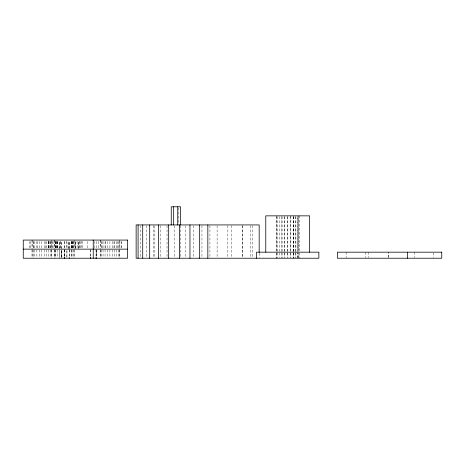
<?xml version="1.0" encoding="UTF-8"?>
<svg xmlns="http://www.w3.org/2000/svg" width="465" height="465" viewBox="0 0 465 465"><rect width="100%" height="100%" fill="white"/><g stroke="black" fill="none" stroke-linecap="round" stroke-linejoin="round"><path stroke-width="0.35" stroke-dasharray="2.33 1.74" d="M61.293 249.792L61.293 257.575M61.45 257.575L61.45 249.792M73.813 241.364L73.813 248.496M82.677 241.364L82.677 248.496M96.226 253.687L96.226 249.792M433.769 252.844L433.769 257.552M414.35 252.175L414.35 257.552M368.513 252.175L368.501 257.552M365.688 252.175L365.688 257.552M346.129 252.175L346.129 257.552M299.21 215.853L299.21 251.449M299.21 252.844L299.21 258.226M298.826 216.58L298.826 251.449L298.803 215.853M298.826 257.552L298.826 252.844L298.803 258.226M297.687 258.226L297.687 252.844L297.647 257.552M295.874 216.58L295.874 251.449M295.874 252.844L295.874 257.552M295.81 216.58L295.81 251.449M295.81 252.844L295.81 257.552M293.496 216.58L293.496 251.449M293.496 252.844L293.496 258.226M293.421 216.58L293.421 251.449M293.421 252.844L293.421 257.552M293.316 216.58L293.316 251.449M293.316 252.844L293.316 258.226M290.73 215.853L290.73 251.449M290.73 252.844L290.73 257.552M290.648 216.58L290.648 251.449M290.648 252.844L290.648 257.552M287.754 216.58L287.754 251.449M287.754 252.844L287.754 257.552M287.666 216.58L287.666 251.449M287.666 252.844L287.666 257.552M284.778 216.58L284.778 251.449M284.778 252.844L284.778 257.552M284.696 216.58L284.696 251.449M284.696 252.844L284.696 257.552M282.005 216.58L282.005 251.449M282.005 252.844L282.005 258.226M281.93 216.58L281.93 251.449M281.93 252.844L281.93 257.552M279.552 216.58L279.616 251.449M279.552 252.844L279.616 257.552M277.739 216.58L277.779 251.449M277.739 252.844L277.779 258.226M276.623 216.58L276.599 251.449M276.599 252.844L276.623 258.226M276.216 215.853L276.216 251.449M276.216 252.844L276.216 258.226M259.179 253.158L259.179 257.5M252.774 225.659L252.774 257.5M250.31 225.659L250.31 257.5M242.387 225.659L242.434 257.5M242.288 225.659L242.288 257.5M231.355 225.659L231.355 257.5M227.85 225.659L227.85 257.5M217.103 225.659L217.103 257.5M209.936 225.659L209.936 257.5M201.955 225.659L201.955 257.5M193.62 225.659L193.62 257.5M185.448 225.659L185.448 257.5M180.222 225.659L180.222 257.5M178.612 207.907L178.612 223.799M174.724 225.659L174.724 257.5M167.034 225.659L167.034 257.5M160.454 225.659L160.454 257.5M154.845 225.659L154.845 257.5M153.549 225.659L153.549 257.5M146.673 225.659L146.673 257.5M140.581 225.659L140.581 257.5M121.545 241.463L121.545 249.147M121.092 241.463L121.092 248.45M119.621 240.068L119.621 248.45M119.621 249.845L119.621 258.226M119.29 241.463L119.29 248.45M119.29 249.845L119.29 258.226M118.319 241.463L118.319 248.45M118.319 249.845L118.319 257.529M117.819 241.463L117.819 248.45M116.773 241.463L116.773 248.45M116.773 249.845L116.773 257.529M114.768 241.463L114.768 248.45M114.768 249.845L114.768 257.529M114.001 241.463L114.001 248.45M112.425 241.463L112.425 248.45M112.425 249.845L112.425 257.529M109.909 241.463L109.909 248.45M109.909 249.845L109.909 257.529M107.398 241.463L107.398 248.45M107.398 249.845L107.398 257.529M105.817 241.463L105.817 248.45M105.055 241.463L105.055 248.45M105.055 249.845L105.055 257.529M103.044 241.463L103.044 248.45M103.044 249.845L103.044 257.529M102.004 241.463L102.004 248.45M101.498 241.463L101.498 248.45M101.498 249.845L101.498 258.226M100.533 240.068L100.533 248.45M100.533 249.845L100.533 257.529M100.202 240.068L100.202 248.45M100.202 249.845L100.202 258.226M98.725 241.463L98.725 248.45M96.458 249.792L96.458 256.93M96.214 241.463L96.214 248.45M96.249 249.711L96.249 257.093M96.022 249.711L96.022 257.093M94.633 241.463L94.633 248.45M90.617 249.711L90.617 257.093M90.384 249.711L90.384 257.093M87.193 241.463L87.193 249.147M81.555 241.201L81.555 248.014M80.393 241.463L80.393 249.147M79.829 241.463L79.835 248.45M79.027 241.201L79.027 248.014M78.265 248.45L78.265 241.463L78.207 248.45M77.097 241.201L77.097 248.014M75.365 241.201L75.365 248.014M74.278 240.068L74.284 248.45M74.284 249.845L74.284 258.226M73.935 241.463L73.935 248.45M73.935 249.845L73.935 258.226M72.941 241.463L72.941 248.45M72.97 249.845L72.97 258.226M72.406 241.463L72.348 248.45M72.302 241.463L72.302 248.45M71.674 241.463L71.674 248.45M71.395 241.463L71.395 248.45M71.395 249.845L71.395 258.226M71.337 241.463L71.36 248.45M71.337 249.845L71.36 257.529M69.401 249.711L69.401 257.093M69.297 249.845L69.268 256.831M66.931 241.463L66.931 248.45L66.861 241.463M66.931 257.529L66.931 249.845L66.861 257.529M64.49 249.711L64.49 257.093M64.466 249.711L64.466 257.093M64.315 241.463L64.379 248.45M64.315 249.711L64.315 257.093M64.257 241.463L64.28 248.45M64.28 249.845L64.28 256.831M61.775 248.45L61.775 241.463L61.7 248.45M60.159 241.463L60.159 248.45M60.095 241.463L60.095 248.45M59.363 258.226L59.363 249.845L59.34 257.529M57.643 241.463L57.643 249.147M57.276 241.463L57.242 248.45M57.276 249.845L57.276 257.529M57.102 241.463L57.102 248.45M56.335 241.463L56.282 248.45M56.224 241.463L56.224 248.45M55.701 241.463L55.69 248.45M55.69 249.845L55.701 258.226M55.666 241.463L55.666 248.45M55.666 249.845L55.666 257.529M55.515 241.463L55.515 248.45M54.696 240.068L54.696 248.45M54.678 249.845L54.696 258.226M54.358 240.068L54.347 248.45M54.347 249.845L54.347 258.226M52.958 241.463L52.987 248.45M52.905 241.463L52.905 248.45M51.539 240.068L51.539 248.45M51.539 249.845L51.539 258.226M51.202 241.463L51.202 248.45M51.202 249.845L51.202 258.226M50.406 241.463L50.429 248.45M50.226 241.463L50.226 248.45M50.226 249.845L50.226 257.529M49.697 241.463L49.697 248.45M48.802 241.463L48.802 248.45M48.773 241.463L48.773 248.45M48.674 241.463L48.674 248.45M48.674 249.845L48.674 257.529M48.244 241.463L48.255 249.147M46.645 241.463L46.645 248.45M46.645 249.845L46.645 257.529M45.866 241.463L45.866 248.45M44.291 241.463L44.291 248.45M44.291 249.845L44.291 257.529M41.757 241.463L41.757 248.45M41.757 249.845L41.757 257.529M39.229 241.463L39.229 248.45M39.229 249.845L39.229 257.529M37.648 241.463L37.648 248.45M36.869 241.463L36.869 248.45M36.869 249.845L36.869 257.529M34.84 241.463L34.84 248.45M34.84 249.845L34.84 257.529M33.817 241.463L33.817 248.45M33.288 241.463L33.288 248.45M33.288 249.845L33.288 258.226M32.312 240.068L32.312 248.45M32.312 249.845L32.312 257.529M31.98 240.068L31.98 248.45M31.98 249.845L31.98 258.226M30.527 241.463L30.527 248.45M29.301 241.463L29.301 249.147M388.438 257.552L388.438 252.175L388.426 257.552M297.687 251.449L297.687 216.58L297.647 251.449M75.725 248.45L75.725 241.463L75.673 248.45M69.332 248.45L69.332 241.463L69.297 248.45M68.477 248.45L68.477 241.463L68.419 248.45M61.775 257.529L61.775 249.845L61.74 257.529M59.363 248.45L59.363 241.463L59.34 248.45"/><path stroke-width="0.7" d="M171.242 224.932L171.242 206.774L180.583 206.774L180.554 224.932M23.25 249.147L127.596 249.147M407.398 252.175L407.398 258.226M309.655 252.175L309.655 215.853L265.771 215.853L265.771 252.175M259.179 252.437L259.179 224.932L136.14 224.932L136.14 258.226L318.868 258.226L318.868 252.175L256.558 252.175L256.558 258.226M207.838 224.932L207.838 258.226M199.665 224.932L199.665 258.226M189.964 224.932L189.964 258.226M179.391 224.932L179.391 258.226M177.735 206.774L177.735 224.932M173.666 206.774L173.666 224.932M168.679 224.932L168.679 258.226M158.548 224.932L158.548 258.226M149.695 224.932L149.695 258.226M142.714 224.932L142.714 258.226M138.093 224.932L138.093 258.226M96.249 257.656L96.249 258.226M96.022 257.656L96.022 258.226M93.244 240.068L93.244 258.226M90.617 257.656L90.617 258.226M90.384 257.656L90.384 258.226M69.401 257.656L69.401 258.226M64.49 257.656L64.49 258.226M64.466 257.656L64.466 258.226M64.315 257.656L64.315 258.226M127.596 240.068L23.25 240.068L23.25 258.226L127.596 258.226L127.596 240.068M441.75 252.175L337.404 252.175L337.404 258.226L441.75 258.226L441.75 252.175"/></g></svg>
